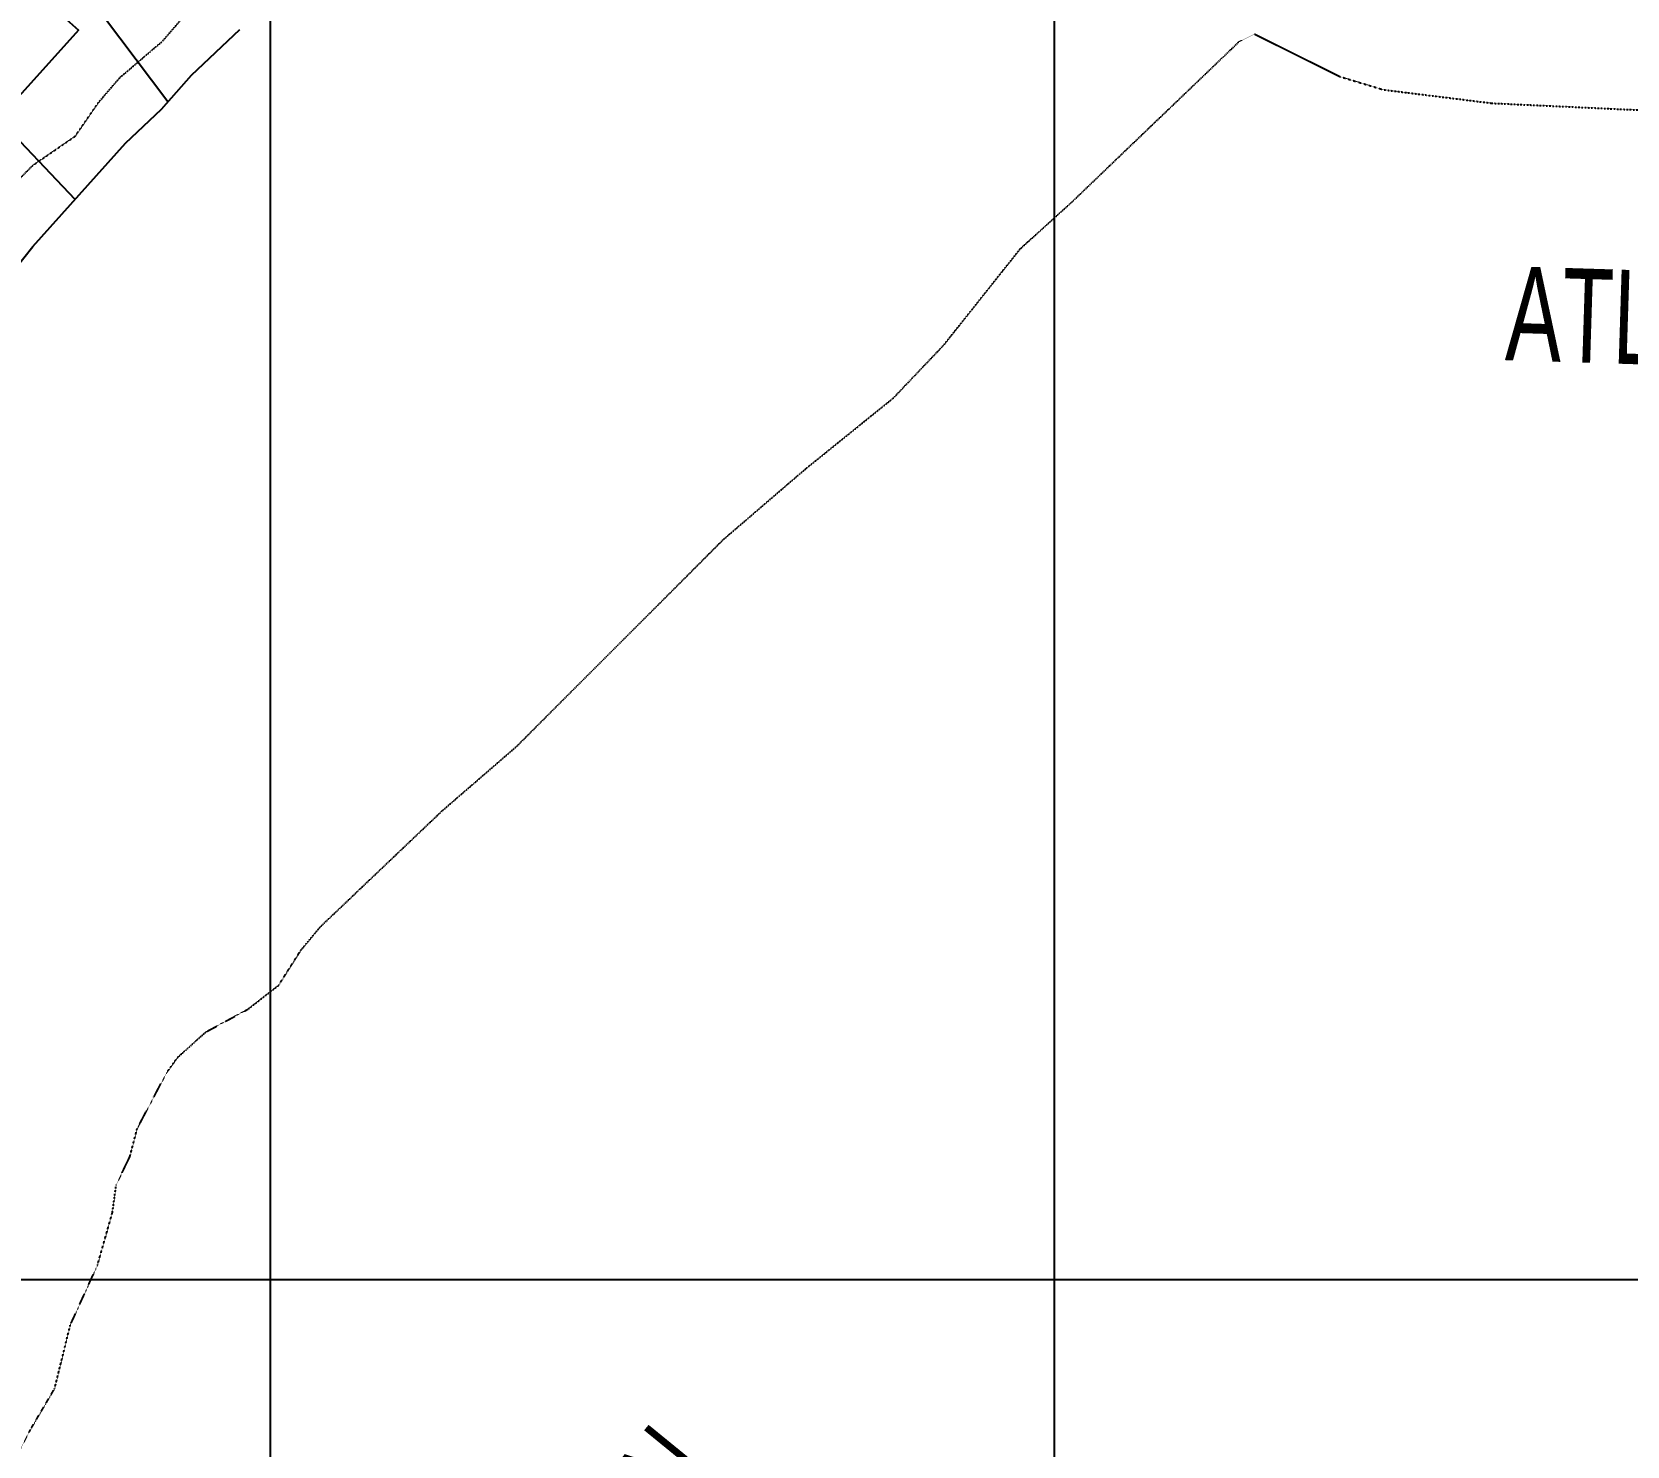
# Model space of a CAD drawing. Extents: x 1222984 to 1232016, y 177984 to 184016.
# Drawn here: x 1227348 to 1228365, y 179394 to 180296 of the extents above; entities that cross this region are included whole.
import ezdxf

# ---------------------------------------------------------------- set-up
doc = ezdxf.new("R2010")
doc.units = 0
doc.header["$MEASUREMENT"] = 0
doc.linetypes.add('DASHDOT', pattern=[0.375, 0.125, -0.125, 0, -0.125])
for name, color, linetype in [('BLDGS', 4, 'CONTINUOUS'), ('GRIDS', 2, 'CONTINUOUS'), ('HIGHWL', 4, 'DASHDOT'), ('LOT-L', 1, 'CONTINUOUS'), ('OCEAN-L', 4, 'DASHDOT'), ('OCEAN-N', 5, 'CONTINUOUS')]:
    doc.layers.add(name, color=color, linetype=linetype)

msp = doc.modelspace()

# ---------------------------------------------------------------- linework, layer by layer
at = {"layer": 'BLDGS', "elevation": 24.3}
msp.add_lwpolyline([(1227309.4, 180289.3), (1227343.6, 180327.6), (1227357.9, 180314.7), (1227360.7, 180317.8), (1227372.8, 180307), (1227369.8, 180303.7), (1227377.4, 180296.9), (1227339.4, 180254.6), (1227322.5, 180269.7), (1227326.4, 180274), (1227309.4, 180289.3)], dxfattribs=at)
at = {"layer": 'GRIDS'}
for points in [[(1227500, 180000), (1227500, 182000)], [(1228000, 182000), (1228000, 180000)], [(1227500, 178000), (1227500, 180000)], [(1228000, 180000), (1228000, 178000)], [(1226000, 179500), (1229000, 179500)]]:
    msp.add_lwpolyline(points, dxfattribs=at)
at = {"layer": 'HIGHWL', "elevation": 14.2}
msp.add_lwpolyline([(1227318.2, 180180.7), (1227348.5, 180210.9), (1227375.4, 180229.4), (1227390.1, 180250.7), (1227403.7, 180266.6), (1227431, 180289.9), (1227459.3, 180322.8)], dxfattribs=at)
at = {"layer": 'LOT-L'}
for p, q in [((1227434.5, 180251.2), (1227270.4, 180469.2)), ((1227375.3, 180188.9), (1227181.4, 180393.2))]:
    msp.add_line(p, q, dxfattribs=at)
at = {"layer": 'LOT-L', "elevation": 9.8}
msp.add_lwpolyline([(1227331, 180137.4), (1227348.4, 180159), (1227407.4, 180224.8), (1227430.4, 180246.6), (1227449.5, 180268.2), (1227480.4, 180297.4)], dxfattribs=at)
at = {"layer": 'OCEAN-L'}
for points, elevation in [([(1227821.3, 179999.9), (1227841.8, 180017.5), (1227897.3, 180062.3), (1227929.4, 180096), (1227978.4, 180157.6), (1228011.8, 180187.9), (1228117.9, 180289.6), (1228127.8, 180294.5), (1228182.5, 180267.3), (1228210, 180259), (1228279.2, 180250.4), (1228410.7, 180244.3), (1228468, 180234.1), (1228493.8, 180233.2), (1228599.7, 180242.5), (1228660.3, 180245.9), (1228714.3, 180246.7), (1228739.2, 180244.7), (1228773.4, 180236.2), (1228840.1, 180202.9), (1228884.3, 180182.9), (1228896.1, 180179.6), (1228923.1, 180176.6), (1229000.1, 180172.2)], 0.2), ([(1227609.6, 179799.1), (1227657.1, 179840.2), (1227788.7, 179971.9), (1227821.5, 180000.1)], 0.2), ([(1227306.2, 179326.3), (1227346.8, 179404.3), (1227362.2, 179430.4), (1227372.2, 179470.9), (1227389.6, 179509.3), (1227399.1, 179542.8), (1227401.5, 179560.4), (1227410.2, 179578.3), (1227414.9, 179596.3), (1227433.8, 179632.1), (1227440.7, 179641.7), (1227458.8, 179658), (1227485.6, 179672.5), (1227505.2, 179687.8), (1227519.3, 179710), (1227531.5, 179724.8), (1227609.6, 179799.1)], 76.4)]:
    msp.add_lwpolyline(points, dxfattribs=dict(at, elevation=elevation))

# ---------------------------------------------------------------- texts
at = {"layer": 'OCEAN-N', "width": 0.666667}
for s, rotation, p in [('ATLANTIC       OCEAN', 358.2, (1228287.4, 180086.5)), ('OCEAN', 50.8, (1227670.2, 179225.4))]:
    msp.add_text(s, height=60, rotation=rotation, dxfattribs=at).set_placement(p)

doc.saveas('drawing.dxf')
